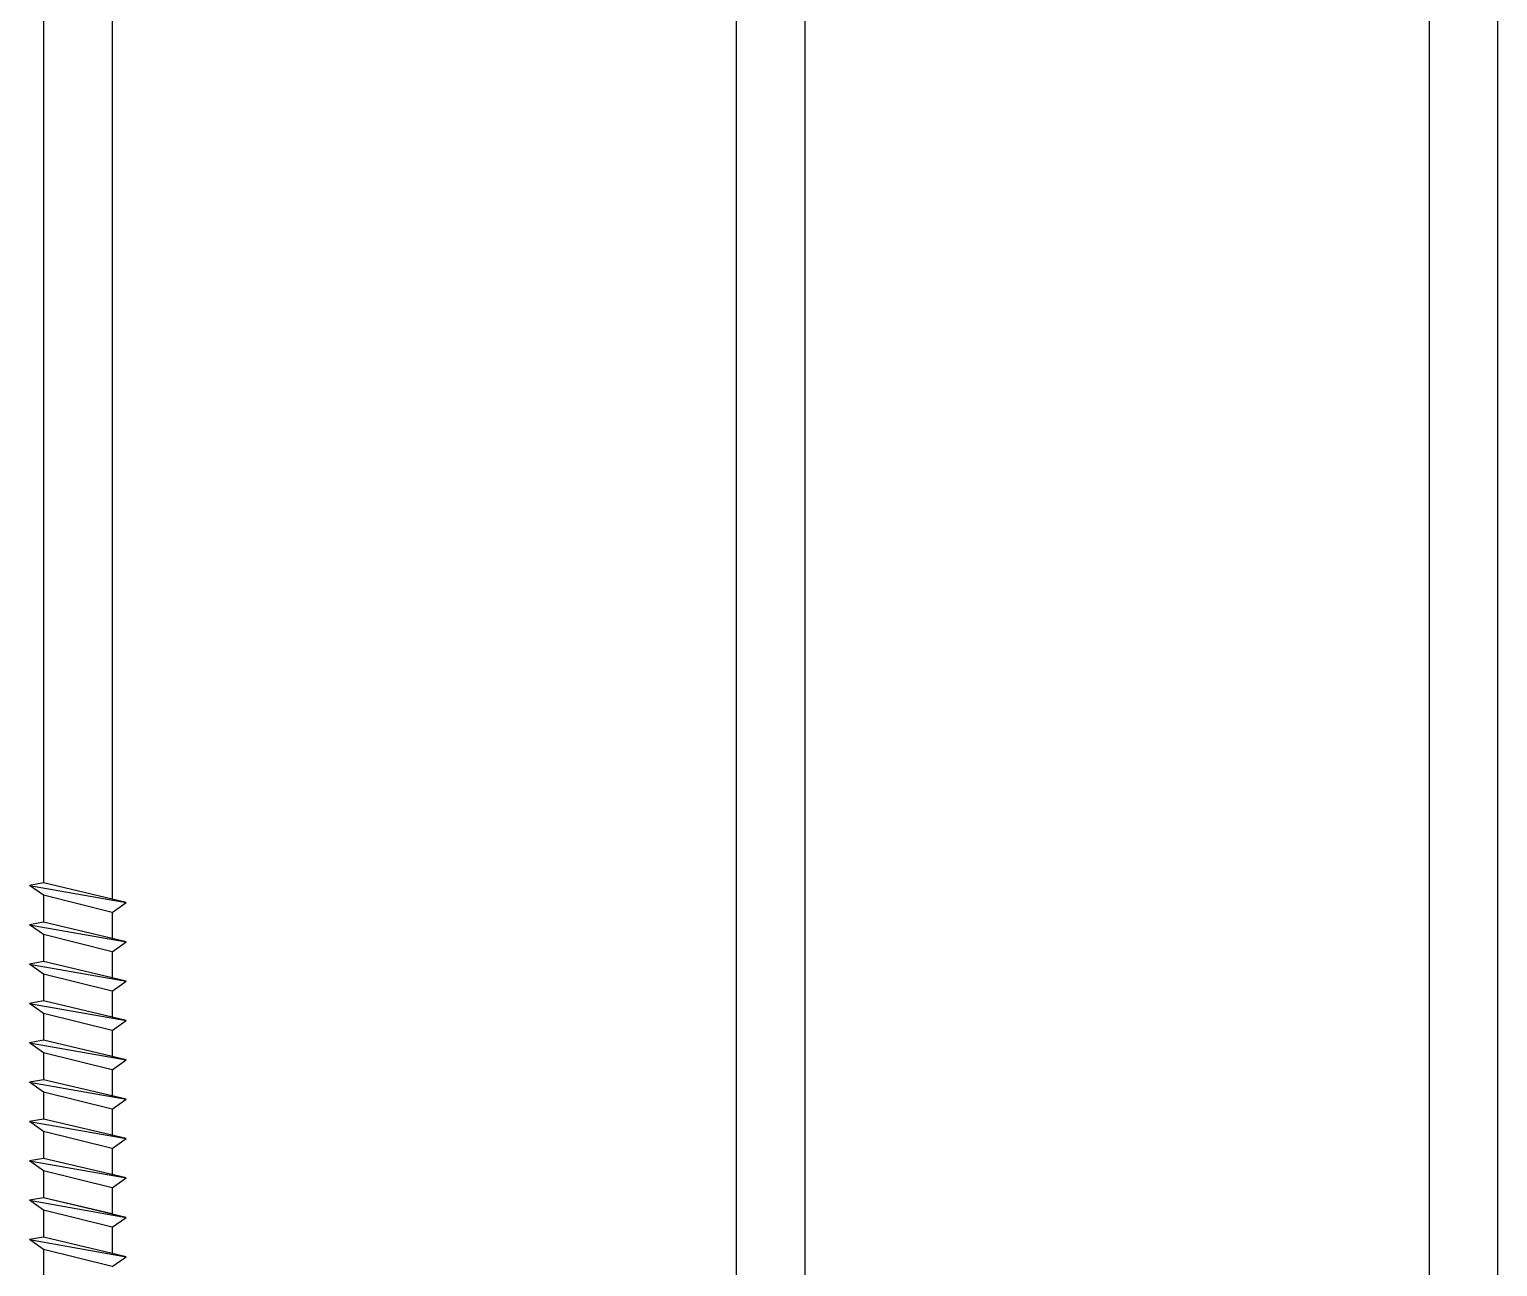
# Model space of a CAD drawing. Header units: inches. Extents: x -2661 to 42767, y -1222 to 9099.
# Drawn here: x 1286.852 to 1290.031, y 1298.609 to 1301.286 of the extents above; entities that cross this region are included whole.
import ezdxf

# ---------------------------------------------------------------- set-up
doc = ezdxf.new("R2010")
doc.units = ezdxf.units.IN
doc.header["$LTSCALE"] = 12
doc.header["$MEASUREMENT"] = 0
doc.layers.add('S-SIMPSON', color=2, linetype='CONTINUOUS')

# ---------------------------------------------------------------- blocks, each defined once
blk = doc.blocks.new('HLGM015')
at = {"layer": 'S-SIMPSON'}
for p, q in [((-0.0819, -0.125), (-0.0819, -12.9981)), ((0.0664, -0.125), (0.0664, -13.0332)), ((-0.0819, -12.9981), (-0.1125, -13.0036)), ((-0.0819, -12.9981), (-0.1125, -13.0036)), ((-0.0819, -12.9981), (-0.1125, -13.0036)), ((-0.0819, -12.9981), (-0.1125, -13.0036)), ((0.097, -13.0405), (-0.0819, -12.9981)), ((0.097, -13.0405), (-0.0819, -12.9981)), ((0.097, -13.0405), (-0.0819, -12.9981)), ((0.097, -13.0405), (-0.0819, -12.9981)), ((-0.0819, -13.025), (-0.1125, -13.0036)), ((-0.0819, -13.025), (-0.1125, -13.0036)), ((-0.0819, -13.025), (-0.1125, -13.0036)), ((-0.0819, -13.025), (-0.1125, -13.0036)), ((-0.1125, -13.0036), (0.097, -13.0405)), ((-0.1125, -13.0036), (0.097, -13.0405)), ((-0.1125, -13.0036), (0.097, -13.0405)), ((-0.1125, -13.0036), (0.097, -13.0405)), ((-0.0819, -13.025), (-0.0819, -13.0833)), ((0.0664, -13.062), (-0.0819, -13.025)), ((0.0664, -13.062), (-0.0819, -13.025)), ((0.0664, -13.062), (-0.0819, -13.025)), ((0.0664, -13.062), (-0.0819, -13.025)), ((0.0664, -13.062), (0.097, -13.0405)), ((0.0664, -13.062), (0.097, -13.0405)), ((0.0664, -13.062), (0.097, -13.0405)), ((0.0664, -13.062), (0.097, -13.0405)), ((0.0664, -13.062), (0.0664, -13.1184)), ((-0.0819, -13.0833), (-0.1125, -13.0887)), ((-0.0819, -13.0833), (-0.1125, -13.0887)), ((-0.0819, -13.0833), (-0.1125, -13.0887)), ((-0.0819, -13.0833), (-0.1125, -13.0887)), ((-0.0819, -13.0833), (-0.1125, -13.0887)), ((-0.0819, -13.1102), (-0.1125, -13.0887)), ((-0.0819, -13.1102), (-0.1125, -13.0887)), ((-0.0819, -13.1102), (-0.1125, -13.0887)), ((-0.0819, -13.1102), (-0.1125, -13.0887)), ((-0.0819, -13.1102), (-0.1125, -13.0887)), ((-0.1125, -13.0887), (0.097, -13.1257)), ((-0.1125, -13.0887), (0.097, -13.1257)), ((-0.1125, -13.0887), (0.097, -13.1257)), ((-0.1125, -13.0887), (0.097, -13.1257)), ((-0.1125, -13.0887), (0.097, -13.1257)), ((0.097, -13.1257), (-0.0819, -13.0833)), ((0.097, -13.1257), (-0.0819, -13.0833)), ((0.097, -13.1257), (-0.0819, -13.0833)), ((0.097, -13.1257), (-0.0819, -13.0833)), ((0.0664, -13.1184), (-0.0819, -13.0833)), ((-0.0819, -13.1102), (-0.0819, -13.1685)), ((0.0664, -13.1472), (-0.0819, -13.1102)), ((0.0664, -13.1472), (-0.0819, -13.1102)), ((0.0664, -13.1472), (-0.0819, -13.1102)), ((0.0664, -13.1472), (-0.0819, -13.1102)), ((0.0664, -13.1472), (-0.0819, -13.1102)), ((0.0664, -13.1472), (0.097, -13.1257)), ((0.0664, -13.1472), (0.097, -13.1257)), ((0.0664, -13.1472), (0.097, -13.1257)), ((0.0664, -13.1472), (0.097, -13.1257)), ((0.0664, -13.1472), (0.097, -13.1257)), ((0.0664, -13.1472), (0.0664, -13.2036)), ((-0.0819, -13.1685), (-0.1125, -13.1739)), ((-0.0819, -13.1685), (-0.1125, -13.1739)), ((-0.0819, -13.1685), (-0.1125, -13.1739)), ((-0.0819, -13.1685), (-0.1125, -13.1739)), ((-0.0819, -13.1954), (-0.1125, -13.1739)), ((-0.0819, -13.1954), (-0.1125, -13.1739)), ((-0.0819, -13.1954), (-0.1125, -13.1739)), ((-0.0819, -13.1954), (-0.1125, -13.1739)), ((-0.1125, -13.1739), (0.097, -13.2109)), ((-0.1125, -13.1739), (0.097, -13.2109)), ((-0.1125, -13.1739), (0.097, -13.2109)), ((-0.1125, -13.1739), (0.097, -13.2109)), ((0.097, -13.2109), (-0.0819, -13.1685)), ((0.097, -13.2109), (-0.0819, -13.1685)), ((0.097, -13.2109), (-0.0819, -13.1685)), ((0.097, -13.2109), (-0.0819, -13.1685)), ((-0.0819, -13.1954), (-0.0819, -13.2537)), ((0.0664, -13.2323), (-0.0819, -13.1954)), ((0.0664, -13.2323), (-0.0819, -13.1954)), ((0.0664, -13.2323), (-0.0819, -13.1954)), ((0.0664, -13.2323), (-0.0819, -13.1954)), ((0.0664, -13.2323), (0.097, -13.2109)), ((0.0664, -13.2323), (0.097, -13.2109)), ((0.0664, -13.2323), (0.097, -13.2109)), ((0.0664, -13.2323), (0.097, -13.2109)), ((-0.0819, -13.2537), (-0.1125, -13.2591)), ((-0.0819, -13.2537), (-0.1125, -13.2591)), ((-0.0819, -13.2537), (-0.1125, -13.2591)), ((-0.0819, -13.2537), (-0.1125, -13.2591)), ((0.097, -13.2961), (-0.0819, -13.2537)), ((0.097, -13.2961), (-0.0819, -13.2537)), ((0.097, -13.2961), (-0.0819, -13.2537)), ((0.097, -13.2961), (-0.0819, -13.2537)), ((0.0664, -13.2323), (0.0664, -13.2888)), ((-0.0819, -13.2806), (-0.1125, -13.2591)), ((-0.0819, -13.2806), (-0.1125, -13.2591)), ((-0.0819, -13.2806), (-0.1125, -13.2591)), ((-0.0819, -13.2806), (-0.1125, -13.2591)), ((-0.1125, -13.2591), (0.097, -13.2961)), ((-0.1125, -13.2591), (0.097, -13.2961)), ((-0.1125, -13.2591), (0.097, -13.2961)), ((-0.1125, -13.2591), (0.097, -13.2961)), ((-0.0819, -13.2806), (-0.0819, -13.3389)), ((0.0664, -13.3175), (-0.0819, -13.2806)), ((0.0664, -13.3175), (-0.0819, -13.2806)), ((0.0664, -13.3175), (-0.0819, -13.2806)), ((0.0664, -13.3175), (-0.0819, -13.2806)), ((0.0664, -13.3175), (0.097, -13.2961)), ((0.0664, -13.3175), (0.097, -13.2961)), ((0.0664, -13.3175), (0.097, -13.2961)), ((0.0664, -13.3175), (0.097, -13.2961)), ((0.0664, -13.3175), (0.0664, -13.374)), ((-0.0819, -13.3389), (-0.1125, -13.3443)), ((-0.0819, -13.3389), (-0.1125, -13.3443)), ((-0.0819, -13.3389), (-0.1125, -13.3443)), ((-0.0819, -13.3389), (-0.1125, -13.3443)), ((-0.0819, -13.3658), (-0.1125, -13.3443)), ((-0.0819, -13.3658), (-0.1125, -13.3443)), ((-0.0819, -13.3658), (-0.1125, -13.3443)), ((-0.0819, -13.3658), (-0.1125, -13.3443)), ((-0.1125, -13.3443), (0.097, -13.3812)), ((-0.1125, -13.3443), (0.097, -13.3812)), ((-0.1125, -13.3443), (0.097, -13.3812)), ((-0.1125, -13.3443), (0.097, -13.3812)), ((0.097, -13.3812), (-0.0819, -13.3389)), ((0.097, -13.3812), (-0.0819, -13.3389)), ((0.097, -13.3812), (-0.0819, -13.3389)), ((0.097, -13.3812), (-0.0819, -13.3389)), ((-0.0819, -13.3658), (-0.0819, -13.4241)), ((0.0664, -13.4027), (-0.0819, -13.3658)), ((0.0664, -13.4027), (-0.0819, -13.3658)), ((0.0664, -13.4027), (-0.0819, -13.3658)), ((0.0664, -13.4027), (-0.0819, -13.3658)), ((0.0664, -13.4027), (0.097, -13.3812)), ((0.0664, -13.4027), (0.097, -13.3812)), ((0.0664, -13.4027), (0.097, -13.3812)), ((0.0664, -13.4027), (0.097, -13.3812)), ((0.0664, -13.4027), (0.0664, -13.4592)), ((-0.0819, -13.4241), (-0.1125, -13.4295)), ((-0.0819, -13.4241), (-0.1125, -13.4295)), ((-0.0819, -13.451), (-0.1125, -13.4295)), ((-0.0819, -13.451), (-0.1125, -13.4295)), ((-0.1125, -13.4295), (0.097, -13.4664)), ((-0.1125, -13.4295), (0.097, -13.4664)), ((0.097, -13.4664), (-0.0819, -13.4241)), ((0.097, -13.4664), (-0.0819, -13.4241)), ((-0.0819, -13.451), (-0.0819, -13.5093)), ((0.0664, -13.4879), (-0.0819, -13.451)), ((0.0664, -13.4879), (-0.0819, -13.451)), ((0.0664, -13.4879), (0.097, -13.4664)), ((0.0664, -13.4879), (0.097, -13.4664)), ((-0.0819, -13.5093), (-0.1125, -13.5147)), ((-0.0819, -13.5093), (-0.1125, -13.5147)), ((0.097, -13.5516), (-0.0819, -13.5093)), ((0.097, -13.5516), (-0.0819, -13.5093)), ((0.0664, -13.4879), (0.0664, -13.5444)), ((-0.0819, -13.5361), (-0.1125, -13.5147)), ((-0.0819, -13.5361), (-0.1125, -13.5147)), ((-0.1125, -13.5147), (0.097, -13.5516)), ((-0.1125, -13.5147), (0.097, -13.5516)), ((-0.0819, -13.5361), (-0.0819, -13.5944)), ((0.0664, -13.5731), (-0.0819, -13.5361)), ((0.0664, -13.5731), (-0.0819, -13.5361)), ((0.0664, -13.5731), (0.097, -13.5516)), ((0.0664, -13.5731), (0.097, -13.5516)), ((0.0664, -13.5731), (0.0664, -13.6295)), ((-0.0819, -13.5944), (-0.1125, -13.5999)), ((-0.0819, -13.6213), (-0.1125, -13.5999)), ((-0.1125, -13.5999), (0.097, -13.6368)), ((0.097, -13.6368), (-0.0819, -13.5944)), ((-0.0819, -13.6213), (-0.0819, -13.6796)), ((0.0664, -13.6583), (-0.0819, -13.6213)), ((0.0664, -13.6583), (0.097, -13.6368)), ((0.0664, -13.6583), (0.0664, -13.7147)), ((-0.0819, -13.6796), (-0.1125, -13.685)), ((-0.0819, -13.6796), (-0.1125, -13.685)), ((-0.0819, -13.6796), (-0.1125, -13.685)), ((-0.0819, -13.6796), (-0.1125, -13.685)), ((-0.0819, -13.7065), (-0.1125, -13.685)), ((-0.0819, -13.7065), (-0.1125, -13.685)), ((-0.0819, -13.7065), (-0.1125, -13.685)), ((-0.0819, -13.7065), (-0.1125, -13.685)), ((-0.1125, -13.685), (0.097, -13.722)), ((-0.1125, -13.685), (0.097, -13.722)), ((-0.1125, -13.685), (0.097, -13.722)), ((-0.1125, -13.685), (0.097, -13.722)), ((0.097, -13.722), (-0.0819, -13.6796)), ((0.097, -13.722), (-0.0819, -13.6796)), ((0.097, -13.722), (-0.0819, -13.6796)), ((0.0664, -13.7147), (-0.0819, -13.6796)), ((-0.0819, -13.7065), (-0.0819, -13.7648)), ((0.0664, -13.7435), (-0.0819, -13.7065)), ((0.0664, -13.7435), (-0.0819, -13.7065)), ((0.0664, -13.7435), (-0.0819, -13.7065)), ((0.0664, -13.7435), (-0.0819, -13.7065)), ((0.0664, -13.7435), (0.097, -13.722)), ((0.0664, -13.7435), (0.097, -13.722)), ((0.0664, -13.7435), (0.097, -13.722)), ((0.0664, -13.7435), (0.097, -13.722)), ((0.0664, -13.7435), (0.0664, -13.7999)), ((-0.0819, -13.7648), (-0.1125, -13.7702)), ((-0.0819, -13.7648), (-0.1125, -13.7702)), ((-0.0819, -13.7648), (-0.1125, -13.7702)), ((-0.0819, -13.7648), (-0.1125, -13.7702)), ((-0.0819, -13.7917), (-0.1125, -13.7702)), ((-0.0819, -13.7917), (-0.1125, -13.7702)), ((-0.0819, -13.7917), (-0.1125, -13.7702)), ((-0.0819, -13.7917), (-0.1125, -13.7702)), ((-0.1125, -13.7702), (0.097, -13.8072)), ((-0.1125, -13.7702), (0.097, -13.8072)), ((-0.1125, -13.7702), (0.097, -13.8072)), ((-0.1125, -13.7702), (0.097, -13.8072)), ((0.097, -13.8072), (-0.0819, -13.7648)), ((0.097, -13.8072), (-0.0819, -13.7648)), ((0.097, -13.8072), (-0.0819, -13.7648)), ((0.097, -13.8072), (-0.0819, -13.7648)), ((-0.0819, -13.7917), (-0.0819, -13.85)), ((0.0664, -13.8286), (-0.0819, -13.7917)), ((0.0664, -13.8286), (-0.0819, -13.7917)), ((0.0664, -13.8286), (-0.0819, -13.7917)), ((0.0664, -13.8286), (-0.0819, -13.7917)), ((0.0664, -13.8286), (0.097, -13.8072)), ((0.0664, -13.8286), (0.097, -13.8072)), ((0.0664, -13.8286), (0.097, -13.8072)), ((0.0664, -13.8286), (0.097, -13.8072))]:
    blk.add_line(p, q, dxfattribs=at)
blk = doc.blocks.new('HLGM016')
at = {"layer": 'S-SIMPSON'}
for p, q in [((-0.0819, -0.125), (-0.0819, -13.9981)), ((0.0664, -0.125), (0.0664, -14.0332))]:
    blk.add_line(p, q, dxfattribs=at)
blk = doc.blocks.new('HLGM017')
at = {"layer": 'S-SIMPSON'}
for p, q in [((-0.0819, -0.125), (-0.0819, -14.9981)), ((0.0664, -0.125), (0.0664, -15.0332))]:
    blk.add_line(p, q, dxfattribs=at)

msp = doc.modelspace()

# ---------------------------------------------------------------- block references
at = {"layer": 'S-SIMPSON'}
for name, p in [('HLGM015', (1286.96478, 1312.43746)), ('HLGM016', (1288.46478, 1312.43746)), ('HLGM017', (1289.96478, 1312.43746))]:
    msp.add_blockref(name, p, dxfattribs=at)

doc.saveas('drawing.dxf')
